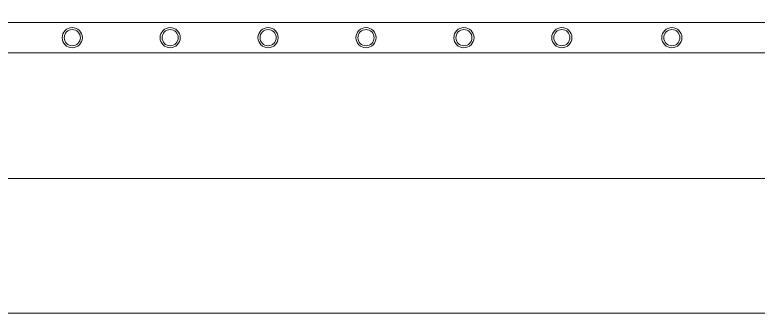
# Model space of a CAD drawing. Header units: millimetres. Extents: x 32626 to 72822, y 60047 to 123188.
# Drawn here: x 38763.5 to 39205.3, y 64400.5 to 64577.6 of the extents above; entities that cross this region are included whole.
import ezdxf

# ---------------------------------------------------------------- set-up
doc = ezdxf.new("R2010")
doc.units = ezdxf.units.MM
doc.header["$LTSCALE"] = 10
doc.linetypes.add('DASHED', pattern=[0.75, 0.5, -0.25])
for name, color, linetype, lineweight in [('1轮廓实线层', 7, 'Continuous', 18), ('2细线层', 4, 'Continuous', 18), ('图框层', 7, 'Continuous', 18)]:
    doc.layers.add(name, color=color, linetype=linetype, lineweight=lineweight)

msp = doc.modelspace()

# ---------------------------------------------------------------- linework, layer by layer
at = {"layer": '1轮廓实线层'}
for p, q in [((38694.14, 64573.04), (39488.54, 64573.04)), ((38677.05, 64555.04), (39507.45, 64555.04))]:
    msp.add_line(p, q, dxfattribs=at)
at = {"layer": '1轮廓实线层', "linetype": 'DASHED'}
msp.add_lwpolyline([(38500.62, 65519.91), (39623.75, 65519.91), (39623.75, 64480.54), (38500.62, 64480.54)], close=True, dxfattribs=at)
at = {"layer": '1轮廓实线层'}
for centre, radius in [((38797.65, 64564.04), 6), ((38797.65, 64564.04), 4.8), ((38855.85, 64564.04), 6), ((38855.85, 64564.04), 4.8), ((38914.05, 64564.04), 6), ((38914.05, 64564.04), 4.8), ((38972.25, 64564.04), 6), ((38972.25, 64564.04), 4.8), ((39030.45, 64564.04), 6), ((39030.45, 64564.04), 4.8), ((39088.65, 64564.04), 6), ((39088.65, 64564.04), 4.8), ((39154.05, 64564.04), 6), ((39154.05, 64564.04), 4.8)]:
    msp.add_circle(centre, radius, dxfattribs=at)
at = {"layer": '2细线层'}
msp.add_line((43052.62, 64400.54), (38300.62, 64400.54), dxfattribs=at)
at = {"layer": '图框层'}
msp.add_line((38500.62, 64480.54), (42972.62, 64480.54), dxfattribs=at)

doc.saveas('drawing.dxf')
